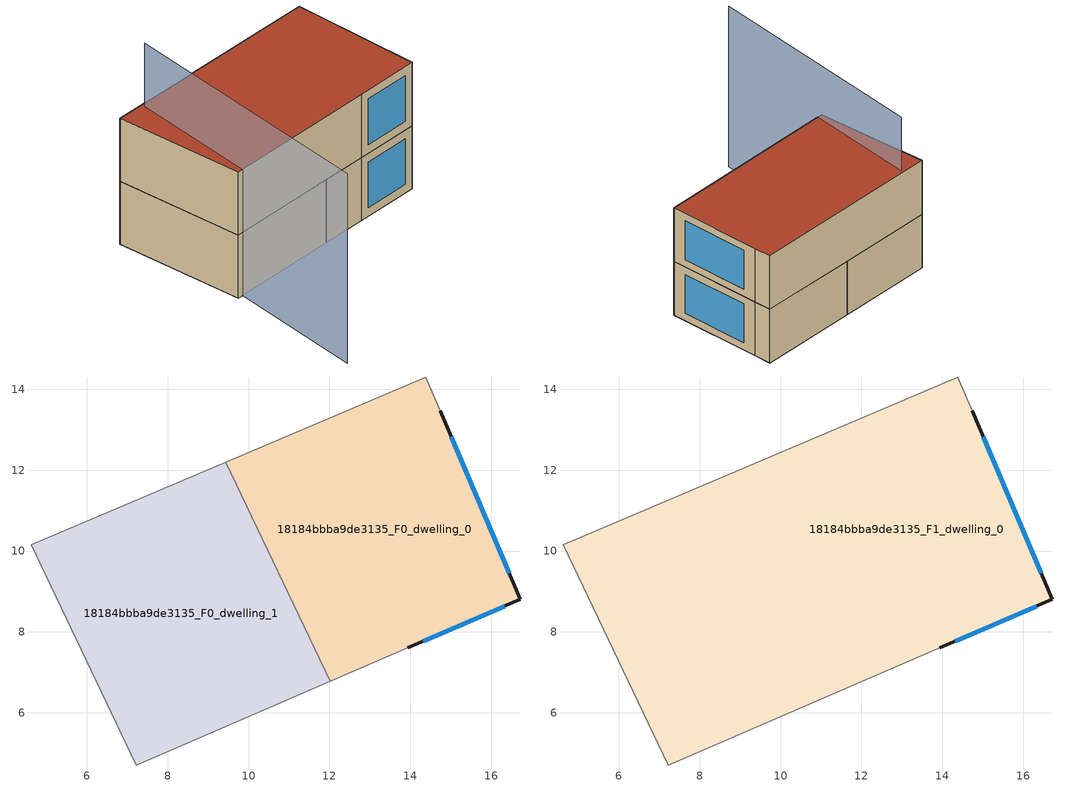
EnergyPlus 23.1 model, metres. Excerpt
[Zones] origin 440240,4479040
18184bbba9de3135_F0_dwelling_0
 floor ground (EU_floor_Construction): 16.72,8.8 14.74,13.47 14.39,14.31 9.43,12.2 12.02,6.78 13.93,7.61 z0
 wall outside (EU_wall_Construction): 14.74,13.47 16.72,8.8 13.93,7.61 z0:3
 wall adiabatic (EU_wall_Construction): 13.93,7.61 12.02,6.78 / 9.43,12.2 14.39,14.31 14.74,13.47 z0:3
 wall to 18184bbba9de3135_F0_dwelling_1 (EU_wall_Construction): 12.02,6.78 9.43,12.2 z0:3
 window (EU_Window_Construction): 16.34,8.64 14.32,7.77 / 15.02,12.82 16.45,9.45 z0.42:2.58
18184bbba9de3135_F0_dwelling_1
 floor ground (EU_floor_Construction): 12.02,6.78 9.43,12.2 4.62,10.16 7.22,4.71 z0
 wall adiabatic (EU_wall_Construction): 12.02,6.78 7.22,4.71 4.62,10.16 9.43,12.2 z0:3
18184bbba9de3135_F1_dwelling_0
 floor to 18184bbba9de3135_F0_dwelling_0 (EU_floor_Construction): 16.72,8.8 14.74,13.47 14.39,14.31 9.43,12.2 12.02,6.78 13.93,7.61 z3
 floor to 18184bbba9de3135_F0_dwelling_1 (EU_floor_Construction): 12.02,6.78 9.43,12.2 4.62,10.16 7.22,4.71 z3
 wall outside (EU_wall_Construction): 14.74,13.47 16.72,8.8 13.93,7.61 z3:6
 wall adiabatic (EU_wall_Construction): 13.93,7.61 7.22,4.71 4.62,10.16 14.39,14.31 14.74,13.47 z3:6
 window (EU_Window_Construction): 16.34,8.64 14.32,7.77 / 15.02,12.82 16.45,9.45 z3.42:5.58
 roof outside (EU_roof_Construction): 14.74,13.47 16.72,8.8 13.93,7.61 7.22,4.71 4.62,10.16 14.39,14.31 z6
shading: 5.86,10.51 9.17,-1.24 z0:9
[Building]
EU S2 Campaign: North Axis=0; Terrain=City; Solar Distribution=FullExterior
[Site:Location]
Madrid: Latitude=40.5; Longitude=-3.5; Time Zone=1; Elevation=609
[SizingPeriod:WeatherFileDays]
AnnualSizingPeriod: Begin Month=1; Begin Day of Month=1; End Month=12; End Day of Month=31; Day of Week for Start Day=Monday; Use Weather File Daylight Saving Period=No; Use Weather File Rain and Snow Indicators=No
[MATERIAL]
EU_InternalMass_Material: Roughness=MediumRough; Thickness=0.1; Conductivity=1; Density=1800; Specific Heat=900; Thermal Absorptance=0.9; Solar Absorptance=0.7; Visible Absorptance=0.7
[MATERIAL:NOMASS] Roughness=MediumRough; Thermal Absorptance=0.9; Solar Absorptance=0.7; Visible Absorptance=0.7
Name | Thermal Resistance
EU_wall_NoMass | 1.60022
EU_roof_NoMass | 1.57597
EU_floor_NoMass | 0.470652
[WINDOWMATERIAL:SIMPLEGLAZINGSYSTEM]
EU_Window_SimpleGlazing: UFactor=3.28802; Solar Heat Gain Coefficient=0.85; Visible Transmittance=0.85
[CONSTRUCTION]
EU_wall_Construction: EU_wall_NoMass
EU_roof_Construction: EU_roof_NoMass
EU_floor_Construction: EU_floor_NoMass
EU_InternalMass_Construction: EU_InternalMass_Material
EU_Window_Construction: EU_Window_SimpleGlazing
[ZONE] Type=1; Multiplier=1; Ceiling Height=autocalculate; Floor Area=autocalculate; Part of Total Floor Area=Yes
Name | Volume
18184bbba9de3135_F0_dwelling_0 | 94.4136
18184bbba9de3135_F1_dwelling_0 | 188.808
18184bbba9de3135_F0_dwelling_1 | 94.4059
[INTERNALMASS] Construction=EU_InternalMass_Construction
Name | Zone or ZoneList | Surface Area
18184bbba9de3135_F0_dwelling_0_EU_InternalMass | 18184bbba9de3135_F0_dwelling_0 | 31.4712
18184bbba9de3135_F0_dwelling_1_EU_InternalMass | 18184bbba9de3135_F0_dwelling_1 | 31.4685
18184bbba9de3135_F1_dwelling_0_EU_InternalMass | 18184bbba9de3135_F1_dwelling_0 | 62.936
[OTHEREQUIPMENT] Fuel Type=Electricity; Design Level Calculation Method=Watts/Area; Power per Zone Floor Area=1; Fraction Latent=0; Fraction Radiant=0; Fraction Lost=0; Carbon Dioxide Generation Rate=0; EndUse Subcategory=EU_Step8_InternalGains
Name | Zone or ZoneList or Space or SpaceList | Schedule
EU_Step8_InternalGain_18184bbba9de3135_F0_dwelling_0_f000 | 18184bbba9de3135_F0_dwelling_0 | EU_Step8_GainSchedule_18184bbba9de3135_F0_dwelling_0_f000
EU_Step8_InternalGain_18184bbba9de3135_F0_dwelling_1_f000 | 18184bbba9de3135_F0_dwelling_1 | EU_Step8_GainSchedule_18184bbba9de3135_F0_dwelling_1_f000
EU_Step8_InternalGain_18184bbba9de3135_F1_dwelling_0_f000 | 18184bbba9de3135_F1_dwelling_0 | EU_Step8_GainSchedule_18184bbba9de3135_F1_dwelling_0_f000
[ZONEVENTILATION:DESIGNFLOWRATE] Schedule=EU_AlwaysOn; Design Flow Rate Calculation Method=AirChanges/Hour; Air Changes per Hour=0.480704; Ventilation Type=Natural; Fan Pressure Rise=0; Fan Total Efficiency=1; Constant Term Coefficient=1; Temperature Term Coefficient=0; Velocity Term Coefficient=0; Velocity Squared Term Coefficient=0; Minimum Indoor Temperature=-100; Maximum Indoor Temperature=100; Delta Temperature=-100; Minimum Outdoor Temperature=-100; Maximum Outdoor Temperature=100; Maximum Wind Speed=40
Name | Zone or ZoneList or Space or SpaceList
EU_ConstantAir_18184bbba9de3135_F0_dwelling_0 | 18184bbba9de3135_F0_dwelling_0
EU_ConstantAir_18184bbba9de3135_F0_dwelling_1 | 18184bbba9de3135_F0_dwelling_1
EU_ConstantAir_18184bbba9de3135_F1_dwelling_0 | 18184bbba9de3135_F1_dwelling_0
[HVACTEMPLATE:THERMOSTAT] Constant Heating Setpoint=20; Constant Cooling Setpoint=50
EU_HeatOnly_18184bbba9de3135_F0_dwelling_0; EU_HeatOnly_18184bbba9de3135_F0_dwelling_1; EU_HeatOnly_18184bbba9de3135_F1_dwelling_0
[HVACTEMPLATE:ZONE:IDEALLOADSAIRSYSTEM] System Availability Schedule=EU_AlwaysOn; Maximum Heating Supply Air Temperature=50; Minimum Cooling Supply Air Temperature=13; Maximum Heating Supply Air Humidity Ratio=0.0156; Minimum Cooling Supply Air Humidity Ratio=0.0077; Heating Limit=NoLimit; Cooling Limit=NoLimit; Heating Availability Schedule=EU_AlwaysOn; Cooling Availability Schedule=EU_CoolingOff; Dehumidification Control Type=ConstantSensibleHeatRatio; Cooling Sensible Heat Ratio=0.7; Dehumidification Setpoint=60; Humidification Control Type=None; Humidification Setpoint=30; Outdoor Air Method=None; Outdoor Air Flow Rate per Person=0.00944; Outdoor Air Flow Rate per Zone Floor Area=0; Outdoor Air Flow Rate per Zone=0; Demand Controlled Ventilation Type=None; Outdoor Air Economizer Type=NoEconomizer; Heat Recovery Type=None; Sensible Heat Recovery Effectiveness=0.7; Latent Heat Recovery Effectiveness=0.65
Name | Template Thermostat
18184bbba9de3135_F0_dwelling_0 | EU_HeatOnly_18184bbba9de3135_F0_dwelling_0
18184bbba9de3135_F0_dwelling_1 | EU_HeatOnly_18184bbba9de3135_F0_dwelling_1
18184bbba9de3135_F1_dwelling_0 | EU_HeatOnly_18184bbba9de3135_F1_dwelling_0
[SIZING:ZONE] Zone Cooling Design Supply Air Temperature Input Method=SupplyAirTemperature; Zone Cooling Design Supply Air Temperature=13; Zone Heating Design Supply Air Temperature Input Method=SupplyAirTemperature; Zone Heating Design Supply Air Temperature=50; Zone Cooling Design Supply Air Humidity Ratio=0.008; Zone Heating Design Supply Air Humidity Ratio=0.008; Cooling Design Air Flow Method=DesignDay; Cooling Design Air Flow Rate=0; Cooling Minimum Air Flow per Zone Floor Area=0.000762; Cooling Minimum Air Flow=0; Cooling Minimum Air Flow Fraction=0.2; Heating Design Air Flow Method=DesignDay; Heating Design Air Flow Rate=0; Heating Maximum Air Flow per Zone Floor Area=0.002032; Heating Maximum Air Flow=0.141576; Heating Maximum Air Flow Fraction=0.3; Account for Dedicated Outdoor Air System=No; Dedicated Outdoor Air System Control Strategy=NeutralSupplyAir; Dedicated Outdoor Air Low Setpoint Temperature for Design=autosize; Dedicated Outdoor Air High Setpoint Temperature for Design=autosize; Zone Load Sizing Method=Sensible Load Only No Latent Load; Zone Latent Cooling Design Supply Air Humidity Ratio Input Method=HumidityRatioDifference; Zone Cooling Design Supply Air Humidity Ratio Difference=0.005; Zone Latent Heating Design Supply Air Humidity Ratio Input Method=HumidityRatioDifference; Zone Humidification Design Supply Air Humidity Ratio Difference=0.005
18184bbba9de3135_F0_dwelling_0; 18184bbba9de3135_F0_dwelling_1; 18184bbba9de3135_F1_dwelling_0
[SCHEDULE:CONSTANT]
Name | Hourly Value
EU_AlwaysOn | 1
EU_CoolingOff | 0
[SCHEDULE:FILE] Column Number=1; Rows to Skip at Top=0; Number of Hours of Data=8760; Column Separator=Comma; Interpolate to Timestep=No; Minutes per Item=60; Adjust Schedule for Daylight Savings=Yes
Name | File
EU_Step8_GainSchedule_18184bbba9de3135_F0_dwelling_0_f000 | ../../schedules/18184bbba9de3135/18184bbba9de3135_F0_dwelling_0_f000_gain.csv
EU_Step8_GainSchedule_18184bbba9de3135_F0_dwelling_1_f000 | ../../schedules/18184bbba9de3135/18184bbba9de3135_F0_dwelling_1_f000_gain.csv
EU_Step8_GainSchedule_18184bbba9de3135_F1_dwelling_0_f000 | ../../schedules/18184bbba9de3135/18184bbba9de3135_F1_dwelling_0_f000_gain.csv
